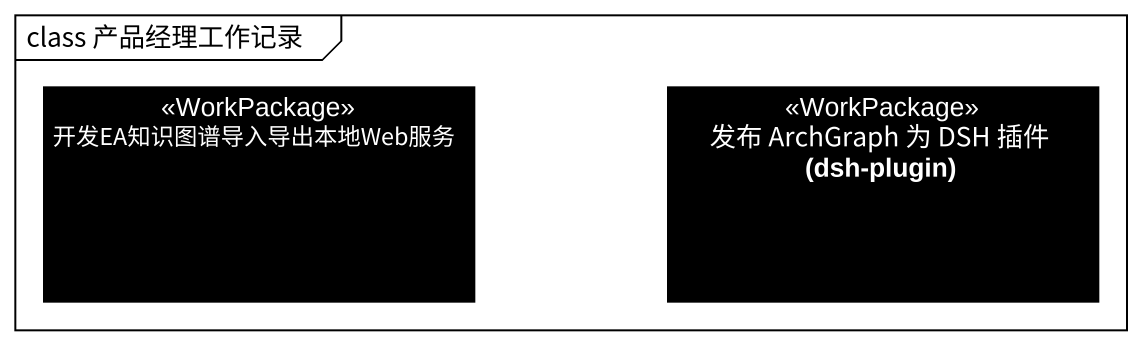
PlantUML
@startuml
mainframe class 产品经理工作记录
hide circle
hide empty members
class 开发EA知识图谱导入导出本地Web服务 <<WorkPackage>> #000000
class "发布 ArchGraph 为 DSH 插件 (dsh-plugin)" as 发布_ArchGraph_为_DSH_插件_dsh <<WorkPackage>> #000000
@enduml
